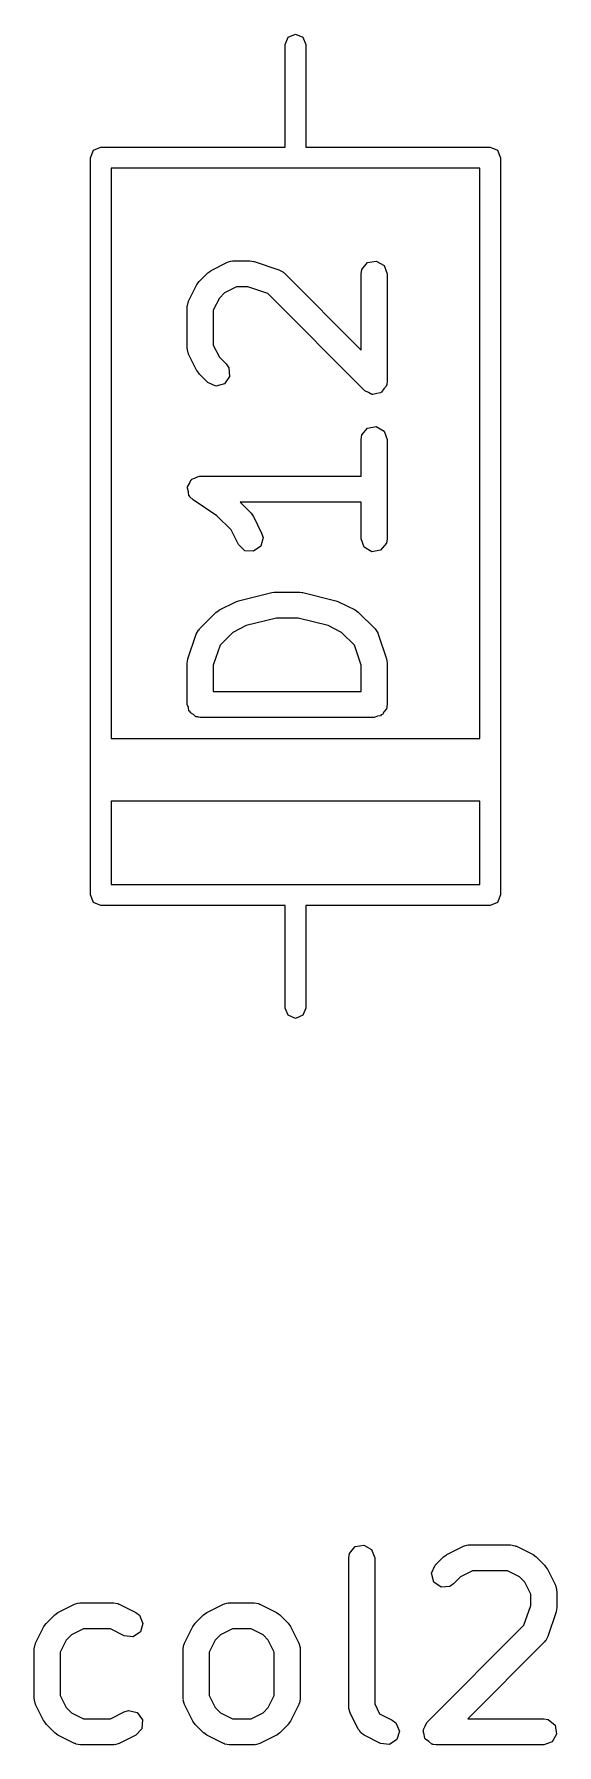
# Model space of a CAD drawing. Extents: x 128.5 to 208.6, y -109.7 to -29.3.
# Drawn here: x 143.5 to 146.5, y -104.7 to -94.86 of the extents above; entities that cross this region are included whole.
import ezdxf

# ---------------------------------------------------------------- set-up
doc = ezdxf.new("R2010")
doc.units = 0
doc.layers.add('BLACK', color=7, linetype='CONTINUOUS')

msp = doc.modelspace()

# ---------------------------------------------------------------- linework, layer by layer
at = {"layer": 'BLACK', "linetype": 'CONTINUOUS'}
for p, q in [((144.94, -94.92), (144.958, -94.8776)), ((144.94, -95.51), (144.94, -94.92)), ((144.958, -94.8776), (145, -94.86)), ((145, -94.86), (145.042, -94.8776)), ((145.042, -94.8776), (145.06, -94.92)), ((145.06, -94.92), (145.06, -95.51)), ((143.838, -95.5276), (143.88, -95.51)), ((143.88, -95.51), (144.94, -95.51)), ((145.06, -95.51), (146.12, -95.51)), ((146.12, -95.51), (146.162, -95.5276)), ((143.82, -95.57), (143.838, -95.5276)), ((143.82, -99.81), (143.82, -95.57)), ((146.162, -95.5276), (146.18, -95.57)), ((146.18, -95.57), (146.18, -99.81)), ((146.06, -95.63), (143.94, -95.63)), ((143.94, -95.63), (143.94, -98.91)), ((146.06, -98.91), (146.06, -95.63)), ((144.514, -96.2186), (144.609, -96.171)), ((144.609, -96.171), (144.634, -96.1636)), ((144.634, -96.1636), (144.639, -96.1646)), ((144.639, -96.1646), (144.643, -96.1631)), ((144.643, -96.1631), (144.738, -96.1631)), ((144.738, -96.1631), (144.76, -96.167)), ((144.76, -96.167), (144.762, -96.1669)), ((144.762, -96.1669), (144.905, -96.2146)), ((145.382, -96.2124), (145.415, -96.1731)), ((145.415, -96.1731), (145.465, -96.1642)), ((145.465, -96.1642), (145.51, -96.1899)), ((145.51, -96.1899), (145.527, -96.2381)), ((144.385, -96.395), (144.433, -96.2998)), ((144.433, -96.2998), (144.446, -96.2818)), ((144.446, -96.2818), (144.447, -96.2803)), ((144.447, -96.2803), (144.495, -96.2327)), ((144.495, -96.2327), (144.513, -96.2198)), ((144.513, -96.2198), (144.514, -96.2186)), ((144.905, -96.2146), (144.928, -96.227)), ((144.928, -96.227), (144.93, -96.2308)), ((144.93, -96.2308), (144.934, -96.2327)), ((144.934, -96.2327), (145.377, -96.6761)), ((145.377, -96.2381), (145.382, -96.2124)), ((145.377, -96.6761), (145.377, -96.2381)), ((145.527, -96.2381), (145.527, -96.8571)), ((144.382, -96.4029), (144.385, -96.3995)), ((144.385, -96.3995), (144.385, -96.395)), ((144.562, -96.3778), (144.527, -96.4463)), ((144.592, -96.3474), (144.562, -96.3778)), ((144.661, -96.3131), (144.592, -96.3474)), ((144.726, -96.3131), (144.661, -96.3131)), ((144.84, -96.3513), (144.726, -96.3131)), ((145.399, -96.9102), (144.84, -96.3513)), ((144.377, -96.4286), (144.382, -96.4029)), ((144.377, -96.6667), (144.377, -96.4286)), ((144.527, -96.4463), (144.527, -96.649)), ((144.379, -96.6709), (144.377, -96.6667)), ((144.378, -96.6752), (144.379, -96.6709)), ((144.385, -96.7002), (144.378, -96.6752)), ((144.527, -96.649), (144.562, -96.7175)), ((144.433, -96.7954), (144.385, -96.7002)), ((144.434, -96.7966), (144.433, -96.7954)), ((144.562, -96.7175), (144.601, -96.7565)), ((144.601, -96.7565), (144.616, -96.7778)), ((144.616, -96.7778), (144.62, -96.8289)), ((144.447, -96.8149), (144.434, -96.7966)), ((144.495, -96.8626), (144.447, -96.8149)), ((144.541, -96.8842), (144.495, -96.8626)), ((144.591, -96.871), (144.541, -96.8842)), ((144.62, -96.8289), (144.591, -96.871)), ((145.523, -96.8828), (145.508, -96.9001)), ((145.524, -96.8782), (145.523, -96.8828)), ((145.525, -96.8766), (145.524, -96.8782)), ((145.527, -96.8571), (145.525, -96.8733)), ((145.525, -96.8733), (145.525, -96.8766)), ((145.42, -96.9197), (145.399, -96.9102)), ((145.439, -96.931), (145.42, -96.9197)), ((145.443, -96.9304), (145.439, -96.931)), ((145.446, -96.9319), (145.443, -96.9304)), ((145.468, -96.926), (145.446, -96.9319)), ((145.49, -96.9221), (145.468, -96.926)), ((145.492, -96.9195), (145.49, -96.9221)), ((145.495, -96.9186), (145.492, -96.9195)), ((145.508, -96.9001), (145.495, -96.9186)), ((145.377, -97.1905), (145.382, -97.1648)), ((145.382, -97.1648), (145.415, -97.1255)), ((145.415, -97.1255), (145.465, -97.1166)), ((145.465, -97.1166), (145.51, -97.1423)), ((145.51, -97.1423), (145.527, -97.1905)), ((145.377, -97.4012), (145.377, -97.1905)), ((145.527, -97.1905), (145.527, -97.7619)), ((144.378, -97.4714), (144.379, -97.4674)), ((144.384, -97.4923), (144.378, -97.4714)), ((144.379, -97.4632), (144.389, -97.4443)), ((144.379, -97.4674), (144.379, -97.4632)), ((144.389, -97.4443), (144.398, -97.4244)), ((144.398, -97.4244), (144.402, -97.4225)), ((144.402, -97.4225), (144.404, -97.4187)), ((144.404, -97.4187), (144.425, -97.4113)), ((144.425, -97.4113), (144.444, -97.4016)), ((144.444, -97.4016), (144.448, -97.4027)), ((144.448, -97.4027), (144.452, -97.4012)), ((144.452, -97.4012), (145.377, -97.4012)), ((144.387, -97.5137), (144.384, -97.4923)), ((144.391, -97.5165), (144.387, -97.5137)), ((144.392, -97.5206), (144.391, -97.5165)), ((144.411, -97.5386), (144.392, -97.5206)), ((144.547, -97.6297), (144.411, -97.5386)), ((145.377, -97.5512), (144.681, -97.5512)), ((144.681, -97.5512), (144.744, -97.6136)), ((145.377, -97.7619), (145.377, -97.5512)), ((144.629, -97.7111), (144.547, -97.6297)), ((144.744, -97.6136), (144.756, -97.632)), ((144.756, -97.632), (144.758, -97.6331)), ((144.758, -97.6331), (144.805, -97.7284)), ((144.671, -97.7954), (144.629, -97.7111)), ((144.813, -97.7533), (144.801, -97.8032)), ((144.805, -97.7284), (144.813, -97.7533)), ((145.395, -97.8101), (145.377, -97.7619)), ((145.527, -97.7619), (145.523, -97.7876)), ((144.708, -97.8307), (144.671, -97.7954)), ((144.759, -97.8338), (144.708, -97.8307)), ((144.801, -97.8032), (144.759, -97.8338)), ((145.439, -97.8358), (145.395, -97.8101)), ((145.49, -97.8269), (145.439, -97.8358)), ((145.523, -97.7876), (145.49, -97.8269)), ((144.672, -98.1177), (144.863, -98.0701)), ((144.863, -98.0701), (144.878, -98.069)), ((144.878, -98.069), (144.881, -98.0679)), ((144.881, -98.0679), (145.024, -98.0679)), ((145.024, -98.0679), (145.039, -98.0705)), ((145.039, -98.0705), (145.042, -98.0701)), ((145.042, -98.0701), (145.232, -98.1177)), ((144.542, -98.1851), (144.561, -98.1722)), ((144.561, -98.1722), (144.562, -98.171)), ((144.562, -98.171), (144.657, -98.1234)), ((144.657, -98.1234), (144.669, -98.1197)), ((144.669, -98.1197), (144.672, -98.1177)), ((145.232, -98.1177), (145.244, -98.123)), ((145.244, -98.123), (145.248, -98.1234)), ((145.248, -98.1234), (145.343, -98.171)), ((145.343, -98.171), (145.361, -98.1844)), ((144.447, -98.2803), (144.542, -98.1851)), ((144.717, -98.2612), (144.64, -98.2997)), ((144.89, -98.2179), (144.717, -98.2612)), ((145.015, -98.2179), (144.89, -98.2179)), ((145.188, -98.2612), (145.015, -98.2179)), ((145.265, -98.2997), (145.188, -98.2612)), ((145.361, -98.1844), (145.363, -98.1851)), ((145.363, -98.1851), (145.458, -98.2803)), ((144.381, -98.4525), (144.429, -98.3096)), ((144.429, -98.3096), (144.441, -98.2867)), ((144.441, -98.2867), (144.445, -98.2844)), ((144.445, -98.2844), (144.447, -98.2803)), ((144.64, -98.2997), (144.566, -98.3738)), ((145.339, -98.3738), (145.265, -98.2997)), ((145.458, -98.2803), (145.473, -98.3016)), ((145.473, -98.3016), (145.473, -98.3061)), ((145.473, -98.3061), (145.476, -98.3096)), ((145.476, -98.3096), (145.524, -98.4525)), ((144.377, -98.4762), (144.381, -98.4541)), ((144.381, -98.4541), (144.381, -98.4525)), ((144.566, -98.3738), (144.527, -98.4884)), ((145.377, -98.4884), (145.339, -98.3738)), ((145.524, -98.4525), (145.527, -98.4747)), ((144.377, -98.7143), (144.377, -98.4762)), ((144.527, -98.4884), (144.527, -98.6393)), ((145.377, -98.6393), (145.377, -98.4884)), ((145.527, -98.4747), (145.527, -98.4762)), ((145.527, -98.4762), (145.527, -98.7143)), ((144.527, -98.6393), (145.377, -98.6393)), ((144.384, -98.7326), (144.377, -98.7143)), ((144.387, -98.7518), (144.384, -98.7326)), ((144.393, -98.7561), (144.387, -98.7518)), ((144.395, -98.7625), (144.393, -98.7561)), ((144.412, -98.7722), (144.395, -98.7625)), ((145.51, -98.7549), (145.501, -98.7717)), ((145.523, -98.7399), (145.51, -98.7549)), ((145.525, -98.7302), (145.523, -98.7399)), ((145.526, -98.7273), (145.525, -98.7302)), ((145.527, -98.7143), (145.526, -98.724)), ((145.526, -98.724), (145.526, -98.7273)), ((144.427, -98.7848), (144.412, -98.7722)), ((144.436, -98.7865), (144.427, -98.7848)), ((144.439, -98.7881), (144.436, -98.7865)), ((144.443, -98.7876), (144.439, -98.7881)), ((144.452, -98.7893), (144.443, -98.7876)), ((145.452, -98.7893), (144.452, -98.7893)), ((145.471, -98.7826), (145.452, -98.7893)), ((145.49, -98.7792), (145.471, -98.7826)), ((145.494, -98.7741), (145.49, -98.7792)), ((145.501, -98.7717), (145.494, -98.7741)), ((143.94, -98.91), (146.06, -98.91)), ((143.94, -99.27), (143.94, -99.75)), ((146.06, -99.27), (143.94, -99.27)), ((146.06, -99.75), (146.06, -99.27)), ((143.838, -99.8524), (143.82, -99.81)), ((143.94, -99.75), (146.06, -99.75)), ((146.18, -99.81), (146.162, -99.8524)), ((143.88, -99.87), (143.838, -99.8524)), ((144.94, -99.87), (143.88, -99.87)), ((144.94, -100.46), (144.94, -99.87)), ((146.12, -99.87), (145.06, -99.87)), ((145.06, -99.87), (145.06, -100.46)), ((146.162, -99.8524), (146.12, -99.87)), ((144.958, -100.502), (144.94, -100.46)), ((145, -100.52), (144.958, -100.502)), ((145.042, -100.502), (145, -100.52)), ((145.06, -100.46), (145.042, -100.502)), ((145.31, -103.597), (145.343, -103.557)), ((145.343, -103.557), (145.394, -103.549)), ((145.394, -103.549), (145.438, -103.574)), ((145.438, -103.574), (145.456, -103.622)), ((145.871, -103.603), (145.966, -103.555)), ((145.966, -103.555), (145.991, -103.548)), ((145.991, -103.548), (145.996, -103.549)), ((145.996, -103.549), (146, -103.547)), ((146, -103.547), (146.238, -103.547)), ((146.238, -103.547), (146.264, -103.552)), ((146.264, -103.552), (146.267, -103.555)), ((146.267, -103.555), (146.272, -103.555)), ((146.272, -103.555), (146.367, -103.603)), ((145.306, -103.622), (145.31, -103.597)), ((145.306, -104.48), (145.306, -103.622)), ((145.456, -103.622), (145.456, -104.462)), ((145.782, -103.711), (145.804, -103.665)), ((145.804, -103.665), (145.852, -103.617)), ((145.852, -103.617), (145.87, -103.604)), ((145.87, -103.604), (145.871, -103.603)), ((146.367, -103.603), (146.385, -103.616)), ((146.385, -103.616), (146.386, -103.617)), ((146.386, -103.617), (146.434, -103.665)), ((146.434, -103.665), (146.447, -103.683)), ((145.796, -103.761), (145.782, -103.711)), ((145.838, -103.79), (145.796, -103.761)), ((145.91, -103.771), (145.889, -103.786)), ((145.949, -103.732), (145.91, -103.771)), ((146.018, -103.697), (145.949, -103.732)), ((146.22, -103.697), (146.018, -103.697)), ((146.289, -103.732), (146.22, -103.697)), ((146.319, -103.762), (146.289, -103.732)), ((146.354, -103.831), (146.319, -103.762)), ((146.447, -103.683), (146.448, -103.684)), ((146.448, -103.684), (146.496, -103.779)), ((146.496, -103.779), (146.503, -103.804)), ((145.889, -103.786), (145.838, -103.79)), ((146.354, -103.896), (146.354, -103.831)), ((146.503, -103.804), (146.502, -103.809)), ((146.502, -103.809), (146.504, -103.813)), ((146.504, -103.813), (146.504, -103.908)), ((143.566, -103.998), (143.614, -103.95)), ((143.614, -103.95), (143.632, -103.937)), ((143.632, -103.937), (143.633, -103.936)), ((143.633, -103.936), (143.728, -103.889)), ((143.728, -103.889), (143.753, -103.881)), ((143.753, -103.881), (143.758, -103.882)), ((143.758, -103.882), (143.762, -103.881)), ((143.762, -103.881), (143.952, -103.881)), ((143.952, -103.881), (143.978, -103.885)), ((143.978, -103.885), (143.981, -103.888)), ((143.981, -103.888), (143.986, -103.889)), ((143.986, -103.889), (144.081, -103.936)), ((144.081, -103.936), (144.102, -103.952)), ((144.102, -103.952), (144.122, -103.999)), ((144.423, -103.998), (144.471, -103.95)), ((144.471, -103.95), (144.489, -103.937)), ((144.489, -103.937), (144.49, -103.936)), ((144.49, -103.936), (144.586, -103.889)), ((144.586, -103.889), (144.61, -103.881)), ((144.61, -103.881), (144.615, -103.882)), ((144.615, -103.882), (144.619, -103.881)), ((144.619, -103.881), (144.762, -103.881)), ((144.762, -103.881), (144.788, -103.885)), ((144.788, -103.885), (144.791, -103.888)), ((144.791, -103.888), (144.795, -103.889)), ((144.795, -103.889), (144.891, -103.936)), ((144.891, -103.936), (144.909, -103.95)), ((144.909, -103.95), (144.91, -103.95)), ((144.91, -103.95), (144.958, -103.998)), ((146.315, -104.01), (146.354, -103.896)), ((146.5, -103.932), (146.452, -104.075)), ((146.504, -103.908), (146.5, -103.93)), ((146.5, -103.93), (146.5, -103.932)), ((143.504, -104.113), (143.552, -104.017)), ((143.552, -104.017), (143.565, -103.999)), ((143.565, -103.999), (143.566, -103.998)), ((143.711, -104.065), (143.681, -104.095)), ((143.78, -104.031), (143.711, -104.065)), ((143.935, -104.031), (143.78, -104.031)), ((144.014, -104.07), (143.935, -104.031)), ((144.065, -104.076), (144.014, -104.07)), ((144.108, -104.048), (144.065, -104.076)), ((144.122, -103.999), (144.108, -104.048)), ((144.361, -104.113), (144.409, -104.017)), ((144.409, -104.017), (144.422, -103.999)), ((144.422, -103.999), (144.423, -103.998)), ((144.568, -104.065), (144.538, -104.095)), ((144.637, -104.031), (144.568, -104.065)), ((144.744, -104.031), (144.637, -104.031)), ((144.813, -104.065), (144.744, -104.031)), ((144.843, -104.095), (144.813, -104.065)), ((144.958, -103.998), (144.971, -104.016)), ((144.971, -104.016), (144.972, -104.017)), ((144.972, -104.017), (145.019, -104.113)), ((145.756, -104.569), (146.315, -104.01)), ((146.452, -104.075), (146.44, -104.098)), ((143.496, -104.146), (143.501, -104.121)), ((143.496, -104.432), (143.496, -104.146)), ((143.501, -104.121), (143.504, -104.117)), ((143.504, -104.117), (143.504, -104.113)), ((143.681, -104.095), (143.646, -104.164)), ((143.646, -104.164), (143.646, -104.414)), ((144.354, -104.146), (144.358, -104.121)), ((144.354, -104.432), (144.354, -104.146)), ((144.358, -104.121), (144.361, -104.117)), ((144.361, -104.117), (144.361, -104.113)), ((144.538, -104.095), (144.504, -104.164)), ((144.504, -104.164), (144.504, -104.414)), ((144.877, -104.164), (144.843, -104.095)), ((144.877, -104.414), (144.877, -104.164)), ((145.019, -104.113), (145.027, -104.138)), ((145.027, -104.138), (145.026, -104.142)), ((145.026, -104.142), (145.027, -104.146)), ((145.027, -104.146), (145.027, -104.432)), ((146.434, -104.104), (145.991, -104.547)), ((146.436, -104.1), (146.434, -104.104)), ((146.44, -104.098), (146.436, -104.1)), ((143.498, -104.436), (143.496, -104.432)), ((143.497, -104.44), (143.498, -104.436)), ((143.504, -104.465), (143.497, -104.44)), ((143.552, -104.561), (143.504, -104.465)), ((143.646, -104.414), (143.681, -104.483)), ((144.355, -104.436), (144.354, -104.432)), ((144.354, -104.44), (144.355, -104.436)), ((144.361, -104.465), (144.354, -104.44)), ((144.409, -104.561), (144.361, -104.465)), ((144.504, -104.414), (144.538, -104.483)), ((144.843, -104.483), (144.877, -104.414)), ((145.019, -104.465), (144.972, -104.561)), ((145.02, -104.461), (145.019, -104.465)), ((145.023, -104.458), (145.02, -104.461)), ((145.027, -104.432), (145.023, -104.458)), ((145.456, -104.462), (145.484, -104.519)), ((143.553, -104.562), (143.552, -104.561)), ((143.566, -104.58), (143.553, -104.562)), ((143.681, -104.483), (143.711, -104.513)), ((143.711, -104.513), (143.78, -104.547)), ((143.78, -104.547), (143.935, -104.547)), ((143.935, -104.547), (144.014, -104.508)), ((144.014, -104.508), (144.039, -104.5)), ((144.039, -104.5), (144.089, -104.512)), ((144.089, -104.512), (144.12, -104.553)), ((144.12, -104.553), (144.116, -104.605)), ((144.41, -104.562), (144.409, -104.561)), ((144.423, -104.58), (144.41, -104.562)), ((144.538, -104.483), (144.568, -104.513)), ((144.568, -104.513), (144.637, -104.547)), ((144.637, -104.547), (144.744, -104.547)), ((144.744, -104.547), (144.813, -104.513)), ((144.813, -104.513), (144.843, -104.483)), ((144.972, -104.561), (144.958, -104.579)), ((145.307, -104.484), (145.306, -104.48)), ((145.306, -104.488), (145.307, -104.484)), ((145.314, -104.513), (145.306, -104.488)), ((145.361, -104.608), (145.314, -104.513)), ((145.484, -104.519), (145.557, -104.555)), ((145.557, -104.555), (145.578, -104.571)), ((145.991, -104.547), (146.429, -104.547)), ((146.429, -104.547), (146.454, -104.552)), ((146.454, -104.552), (146.494, -104.585)), ((143.614, -104.628), (143.566, -104.58)), ((143.615, -104.628), (143.614, -104.628)), ((143.633, -104.642), (143.615, -104.628)), ((143.728, -104.689), (143.633, -104.642)), ((144.081, -104.642), (143.986, -104.689)), ((144.116, -104.605), (144.081, -104.642)), ((144.471, -104.628), (144.423, -104.58)), ((144.472, -104.628), (144.471, -104.628)), ((144.49, -104.642), (144.472, -104.628)), ((144.586, -104.689), (144.49, -104.642)), ((144.891, -104.642), (144.795, -104.689)), ((144.892, -104.641), (144.891, -104.642)), ((144.91, -104.628), (144.892, -104.641)), ((144.958, -104.58), (144.91, -104.628)), ((144.958, -104.579), (144.958, -104.58)), ((145.37, -104.616), (145.361, -104.608)), ((145.374, -104.626), (145.37, -104.616)), ((145.395, -104.642), (145.374, -104.626)), ((145.49, -104.689), (145.395, -104.642)), ((145.578, -104.571), (145.599, -104.618)), ((145.599, -104.618), (145.584, -104.667)), ((145.735, -104.616), (145.736, -104.613)), ((145.741, -104.638), (145.735, -104.616)), ((145.736, -104.609), (145.747, -104.59)), ((145.736, -104.613), (145.736, -104.609)), ((145.745, -104.66), (145.741, -104.638)), ((145.747, -104.662), (145.745, -104.66)), ((145.747, -104.59), (145.756, -104.569)), ((145.748, -104.665), (145.747, -104.662)), ((145.767, -104.678), (145.748, -104.665)), ((146.502, -104.635), (146.477, -104.68)), ((146.494, -104.585), (146.502, -104.635)), ((143.733, -104.69), (143.728, -104.689)), ((143.736, -104.693), (143.733, -104.69)), ((143.762, -104.697), (143.736, -104.693)), ((143.952, -104.697), (143.762, -104.697)), ((143.957, -104.696), (143.952, -104.697)), ((143.961, -104.697), (143.957, -104.696)), ((143.986, -104.689), (143.961, -104.697)), ((144.59, -104.69), (144.586, -104.689)), ((144.593, -104.693), (144.59, -104.69)), ((144.619, -104.697), (144.593, -104.693)), ((144.762, -104.697), (144.619, -104.697)), ((144.766, -104.696), (144.762, -104.697)), ((144.77, -104.697), (144.766, -104.696)), ((144.795, -104.689), (144.77, -104.697)), ((145.541, -104.695), (145.49, -104.689)), ((145.584, -104.667), (145.541, -104.695)), ((145.784, -104.693), (145.767, -104.678)), ((145.788, -104.694), (145.784, -104.693)), ((145.79, -104.695), (145.788, -104.694)), ((145.793, -104.695), (145.79, -104.695)), ((145.81, -104.697), (145.793, -104.695)), ((146.429, -104.697), (145.81, -104.697)), ((146.477, -104.68), (146.429, -104.697))]:
    msp.add_line(p, q, dxfattribs=at)

doc.saveas('drawing.dxf')
